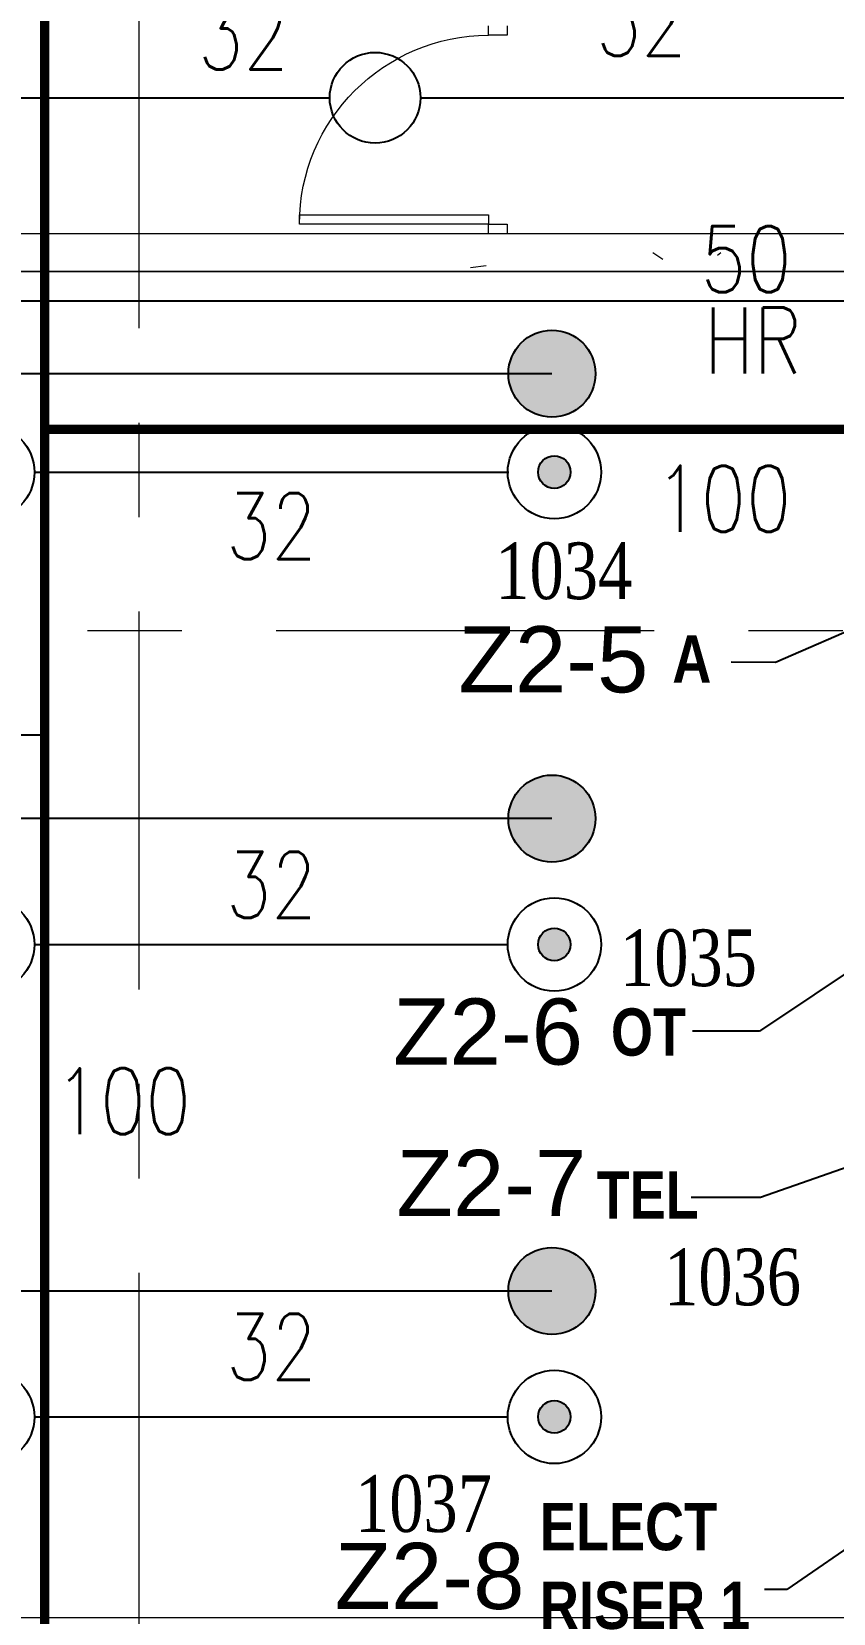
# Model space of a CAD drawing. Header units: millimetres. Extents: x -282761 to 137668, y -273845 to 94451.
# Drawn here: x 88838 to 93083, y -22828 to -14455 of the extents above; entities that cross this region are included whole.
import ezdxf

# ---------------------------------------------------------------- set-up
doc = ezdxf.new("R2010")
doc.units = ezdxf.units.MM
doc.linetypes.add('BLK_2 - 1ST__2ND_STOREY_PLAN-archi clean_11 SEPT 2024$0$IDA - Grid Line', pattern=[3500, 2000, -500, 500, -500])
doc.linetypes.add('HIDDEN2', pattern=[4.7625, 3.175, -1.5875])
for name, color, linetype in [('ADRESS', 42, 'Continuous'), ('M-_FIRESPRK_T-', 7, 'Continuous'), ('M-_HOSEREEL_T-', 3, 'Continuous'), ('M-_SPRKBEAM_E-', 12, 'HIDDEN2'), ('M-_SPRKPIEX_E-', 1, 'Continuous'), ('M_HR PIPE', 3, 'Continuous'), ('ROOMNAME', 7, 'Continuous'), ('ZONENAME', 152, 'Continuous')]:
    doc.layers.add(name, color=color, linetype=linetype)
for name, color, linetype, lineweight in [('BLK_2 - 1ST__2ND_STOREY_PLAN-archi clean_11 SEPT 2024$0$1599_DB_A_BLK2_HQ_R21-2ND STOREY 20230517--$0$A-_DOOR----_E', 8, 'Continuous', 9), ('BLK_2 - 1ST__2ND_STOREY_PLAN-archi clean_11 SEPT 2024$0$1599_DB_A_BLK2_HQ_R21-2ND STOREY 20230517--$0$S-_COLN----_E', 8, 'Continuous', 9), ('BLK_2 - 1ST__2ND_STOREY_PLAN-archi clean_11 SEPT 2024$0$_CATCHMENT_DRAIN', 8, 'Continuous', 0), ('BLK_2 - 1ST__2ND_STOREY_PLAN-archi clean_11 SEPT 2024$0$S-_ANOTGRID_E-1', 8, 'BLK_2 - 1ST__2ND_STOREY_PLAN-archi clean_11 SEPT 2024$0$IDA - Grid Line', 9)]:
    doc.layers.add(name, color=color, linetype=linetype, lineweight=lineweight)
doc.styles.add('BLK_2 - 1ST__2ND_STOREY_PLAN_12  JUNE 2024$0$Arial Narrow_B_3', font='ARIALNB.TTF', dxfattribs={"height": 300})
doc.styles.add('Simplex', font='SIMPLEX.shx', dxfattribs={"width": 0.8, "height": 2.5})
doc.styles.get("Standard").update_dxf_attribs({"font": 'arial.ttf'})
doc.styles.add('TIME', font='times.ttf', dxfattribs={"width": 0.8})
doc.dimstyles.new('ROOM', dxfattribs={"dimscale": 1000, "dimtxt": 0.18, "dimasz": 0.18, "dimexe": 0.18, "dimexo": 0.0625, "dimgap": 0.09, "dimtad": 0, "dimtih": 1, "dimtoh": 1, "dimdec": 0, "dimzin": 0, "dimdsep": 46, "dimtxsty": 'Standard', "dimblk": 'OBLIQUE', "dimcen": 0.09, "dimadec": 0, "dimazin": 0, "dimtfac": 1, "dimtdec": 0, "dimtofl": 0, "dimtmove": 0, "dimatfit": 3, "dimldrblk": 'DOT', "dimfxl": 1, "dimtolj": 1, "dimtzin": 0, "dimarcsym": 0})

# ---------------------------------------------------------------- blocks, each defined once
blk = doc.blocks.new('fire0101')
at = {"color": 0, "linetype": 'Continuous'}
blk.add_circle((0, 0), 100, dxfattribs=at)
blk = doc.blocks.new('_Dot')
at = {"color": 0, "linetype": 'ByBlock', "lineweight": -2}
blk.add_line((-0.5, 0), (-1, 0), dxfattribs=at)
at = {"color": 0, "linetype": 'ByBlock', "const_width": 0.5}
blk.add_lwpolyline([(-0.25, 0, 1), (0.25, 0, 1)], format="xyb", close=True, dxfattribs=at)
blk = doc.blocks.new('_Oblique')
at = {"color": 0, "linetype": 'ByBlock', "lineweight": -2}
blk.add_line((-0.5, -0.5), (0.5, 0.5), dxfattribs=at)
blk = doc.blocks.new('SPK CONCEALED')
h = blk.add_hatch(color=256)
h.dxf.hatch_style = 1
h.paths.add_polyline_path([(240, 0, 1), (-240, 0, 1)])
at = {"color": 0, "linetype": 'Continuous'}
blk.add_circle((0, 0), 240, dxfattribs=at)
blk = doc.blocks.new('ROYAL')
at = {"ltscale": 0.1}
h = blk.add_hatch(color=1, dxfattribs=at)
h.dxf.hatch_style = 1
h.paths.add_polyline_path([(17, 0.1, 1), (-17.1, 0.1, 1)])
at = {"layer": 'M-_SPRKPIEX_E-', "ltscale": 0.1}
for centre, radius in [((0, 0), 48.8), ((-0.1, 0.1), 17)]:
    blk.add_circle(centre, radius, dxfattribs=at)
blk = doc.blocks.new('BLK_2 - 1ST__2ND_STOREY_PLAN-archi clean_11 SEPT 2024$0$1599_DB_A_BLK2_HQ_R21-2ND STOREY 20230517--$0$IDA - F - Single - Swing - 1100L X 2200H - B2-TD01-3240950-LINKVIEW_BLK2_3RD STOREY')
at = {"layer": 'BLK_2 - 1ST__2ND_STOREY_PLAN-archi clean_11 SEPT 2024$0$1599_DB_A_BLK2_HQ_R21-2ND STOREY 20230517--$0$A-_DOOR----_E'}
for p, q in [((500, 1050), (450, 1050)), ((450, 1050), (450, 50)), ((500, 50), (500, 1050)), ((-500, 50), (-550, 50)), ((-500, -50), (-500, 50)), ((450, 50), (500, 50)), ((550, 50), (500, 50)), ((500, 50), (500, -50)), ((-550, -50), (-500, -50)), ((500, -50), (550, -50))]:
    blk.add_line(p, q, dxfattribs=at)
blk.add_arc((500, 50), 1000, 90, 180, dxfattribs=at)
blk = doc.blocks.new('BLK_2 - 1ST__2ND_STOREY_PLAN-archi clean_11 SEPT 2024')
at = {"layer": 'BLK_2 - 1ST__2ND_STOREY_PLAN-archi clean_11 SEPT 2024$0$1599_DB_A_BLK2_HQ_R21-2ND STOREY 20230517--$0$S-_COLN----_E'}
h = blk.add_hatch(dxfattribs=at)
h.set_pattern_fill('FP_2', color=256, style=0, pattern_type=2)
h.set_pattern_definition([(50, (-44562.7, -42711.2), (1821.84, -159.39), [190.5, -2095.5]), (355, (-44562.7, -42711.2), (-352.43, 1910.57), [152.4, -1676.4]), (100.451, (-44410.8, -42724.5), (1469.43, 1751.17), [161.9, -1780.9]), (46.184, (-44562.7, -42203.2), (2710.8, -420.43), [285.75, -3143.25]), (96.636, (-44336.8, -42238.2), (2374.03, 2474.28), [242.85, -2671.35]), (351.184, (-44562.7, -42203.2), (2374.05, 2474.25), [228.6, -2514.6]), (21, (-44308.7, -42330.2), (1516.14, -1022.65), [190.5, -2095.5]), (326, (-44308.7, -42330.2), (618.02, 1841.88), [152.4, -1676.4]), (71.451, (-44182.3, -42415.4), (2134.17, 819.21), [161.9, -1780.9]), (37.5, (-44562.65, -42711.2), (30.886, 845.55), [83.82, -1572.26, 83.82, -1617.98, -1682.75]), (37.5, (-44562.65, -42711.2), (30.886, 845.55), [-3357.88, 83.82, -1598.93]), (7.5, (-44562.65, -42711.2), (668.197, 1001.806), [83.82, -886.46, 83.82, -1534.16, -641.35]), (7.5, (-44562.65, -42711.2), (668.197, 1001.806), [-2588.26, 83.82, -557.53]), (327.5, (-45129.1, -42711.2), (1355.91, -57.29), [83.82, -551.18, 83.82, -1897.38, -2628.9]), (327.5, (-45129.1, -42711.2), (1355.91, -57.29), [-2616.2, 83.82, -2545.08]), (317.5, (-45383.1, -42711.2), (1481.29, 254.27), [83.82, -741.68, 83.82, -1231.9, -1866.9]), (317.5, (-45383.1, -42711.2), (1481.29, 254.27), [-2141.22, 83.82, -1783.08])])
h.paths.add_polyline_path([(-42003.6, -58452.4), (-38816.9, -58452.4), (-38816.9, -58352.4), (-42141.9, -58352.4), (-42141.9, -58452.4)], flags=0)
for p, q in [((-36650.7, -58252.4), (-46050.7, -58252.4)), ((-46050.7, -58452.4), (-36450.7, -58452.4))]:
    blk.add_line(p, q, dxfattribs=at)
for points in [[(-39950.7, -58252.4), (-40050.7, -58252.4)], [(-47150.7, -58452.4), (-47350.7, -58452.4), (-47350.7, -65577.4), (-38151.5, -65577.4), (-38151.5, -58452.4), (-46050.7, -58452.4)]]:
    blk.add_lwpolyline(points, dxfattribs=at)
at = {"layer": 'BLK_2 - 1ST__2ND_STOREY_PLAN-archi clean_11 SEPT 2024$0$S-_ANOTGRID_E-1'}
for p, q in [((-41901.5, -28753), (-41901.5, -122559.3)), ((-51673.7, -60352.4), (4860.6, -60352.4))]:
    blk.add_line(p, q, dxfattribs=at)
at = {"layer": 'BLK_2 - 1ST__2ND_STOREY_PLAN-archi clean_11 SEPT 2024$0$1599_DB_A_BLK2_HQ_R21-2ND STOREY 20230517--$0$S-_COLN----_E', "xscale": -1, "rotation": 90}
blk.add_blockref('BLK_2 - 1ST__2ND_STOREY_PLAN-archi clean_11 SEPT 2024$0$1599_DB_A_BLK2_HQ_R21-2ND STOREY 20230517--$0$IDA - F - Single - Swing - 1100L X 2200H - B2-TD01-3240950-LINKVIEW_BLK2_3RD STOREY', (-40000.7, -57702.4), dxfattribs=at)

msp = doc.modelspace()

# ---------------------------------------------------------------- linework, layer by layer
at = {"layer": 'M-_SPRKBEAM_E-'}
msp.add_line((83118, -18182.7), (88907.7, -18178.1), dxfattribs=at)
at = {"layer": 'M-_SPRKPIEX_E-'}
for p, q in [((87896.6, -14805.2), (90416.6, -14805.2)), ((90896.6, -14805.2), (93717.6, -14805.2)), ((91593, -16265.8), (85362.6, -16265.8)), ((88853.2, -16786.7), (91365.5, -16786.7)), ((91593, -18621.1), (85362.6, -18621.1)), ((88853.2, -19287.2), (91358.6, -19287.2)), ((91593, -21121.6), (85362.6, -21121.6)), ((88853.2, -21787.7), (91358.6, -21787.7))]:
    msp.add_line(p, q, dxfattribs=at)
at = {"layer": 'M-_SPRKPIEX_E-', "const_width": 50}
for points in [[(88907.7, 3175.2), (88907.7, -30550.1)], [(88907.7, -16560.5), (95141.2, -16560.5), (95141.2, -22368.6), (98340.9, -22376.1)]]:
    msp.add_lwpolyline(points, dxfattribs=at)
at = {"layer": 'M_HR PIPE'}
msp.add_line((83913.3, -15880), (95029.1, -15880), dxfattribs=at)

# ---------------------------------------------------------------- block references
at = {"layer": 'BLK_2 - 1ST__2ND_STOREY_PLAN-archi clean_11 SEPT 2024$0$_CATCHMENT_DRAIN'}
msp.add_blockref('BLK_2 - 1ST__2ND_STOREY_PLAN-archi clean_11 SEPT 2024', (131307.1, 42727.7), dxfattribs=at)
at = {"layer": 'M-_SPRKPIEX_E-', "xscale": 2.4, "yscale": 2.4, "zscale": 2.4, "rotation": 258.865011862231}
msp.add_blockref('fire0101', (90656.6, -14805.2), dxfattribs=at)
at = {"layer": 'M-_SPRKPIEX_E-'}
for name, p, xscale, yscale, zscale in [('SPK CONCEALED', (91593, -16265.8), 0.96, 0.96, 0.96), ('ROYAL', (88605.9, -16787.2), 5.0625, 5.0625, 5.0625), ('ROYAL', (91605.9, -16787.2), 5.0625, 5.0625, 5.0625), ('SPK CONCEALED', (91593, -18621.1), 0.96, 0.96, 0.96), ('ROYAL', (88605.9, -19287.7), 5.0625, 5.0625, 5.0625), ('ROYAL', (91605.9, -19287.7), 5.0625, 5.0625, 5.0625), ('SPK CONCEALED', (91593, -21121.6), 0.96, 0.96, 0.96), ('ROYAL', (88605.9, -21788.2), 5.0625, 5.0625, 5.0625), ('ROYAL', (91605.9, -21788.2), 5.0625, 5.0625, 5.0625)]:
    msp.add_blockref(name, p, dxfattribs=dict(at, xscale=xscale, yscale=yscale, zscale=zscale))

# ---------------------------------------------------------------- texts
at = {"layer": 'ADRESS', "char_height": 300, "width": 1194.075, "attachment_point": 1, "style": 'TIME'}
for s, insert in [('1034', (91293.1, -17158.9)), ('1035', (91953.3, -19207.5)), ('1036', (92186.9, -20897)), ('1037', (90550.4, -22097))]:
    msp.add_mtext(s, dxfattribs=dict(at, insert=insert))
at = {"layer": 'M-_FIRESPRK_T-', "style": 'Simplex', "width": 0.8}
for s, p in [('32', (91826.1, -14582.7)), ('32', (89719.4, -14654.9)), ('100', (92140.6, -17103.4)), ('32', (89867.2, -17247.5)), ('32', (89867.2, -19146.6)), ('100', (88961.1, -20292.1)), ('32', (89867.2, -21592))]:
    msp.add_text(s, height=350, dxfattribs=at).set_placement(p)
at = {"layer": 'M-_HOSEREEL_T-', "style": 'Simplex', "width": 0.8}
for s, p in [('50', (92381.4, -15834.4)), ('HR', (92398.2, -16265))]:
    msp.add_text(s, height=350, dxfattribs=at).set_placement(p)
at = {"layer": 'ROOMNAME', "char_height": 250, "attachment_point": 1, "style": 'BLK_2 - 1ST__2ND_STOREY_PLAN_12  JUNE 2024$0$Arial Narrow_B_3'}
for s, insert, width in [('A', (92230.2, -17651.6), 861.814), ('OT ', (91905.2, -19625.7), 901.898), ('TEL', (91829.6, -20488.8), 861.814), ('ELECT\\PRISER 1\\P ', (91529, -22243.7), 1750.853)]:
    msp.add_mtext(s, dxfattribs=dict(at, insert=insert, width=width))
at = {"layer": 'ZONENAME', "char_height": 350, "width": 1018.47, "attachment_point": 1}
for s, insert in [('\\pi21.24;Z2-5', (91077.1, -17602.8)), ('\\pi22.673;Z2-6', (90729.3, -19573.1)), ('\\pi22.553;Z2-7', (90747.5, -20375.1)), ('\\pi22.195;Z2-8', (90420.2, -22454.9))]:
    msp.add_mtext(s, dxfattribs=dict(at, insert=insert))

# ---------------------------------------------------------------- leaders
at = {"layer": 'ROOMNAME'}
for points in [[(93433.7, -17508.5), (92776.4, -17795.1), (92542.3, -17793.6)], [(93533, -19182.6), (92692.2, -19746.7), (92336.9, -19746.7)], [(93471.3, -20355.9), (92697.3, -20626.8), (92329.3, -20626.8)], [(93471.3, -22265.2), (92837.1, -22700.8), (92718.8, -22700.9)]]:
    msp.add_leader(points, dimstyle='ROOM', override={"dimgap": 0.09, "dimtad": 0}, dxfattribs=at)

doc.saveas('drawing.dxf')
